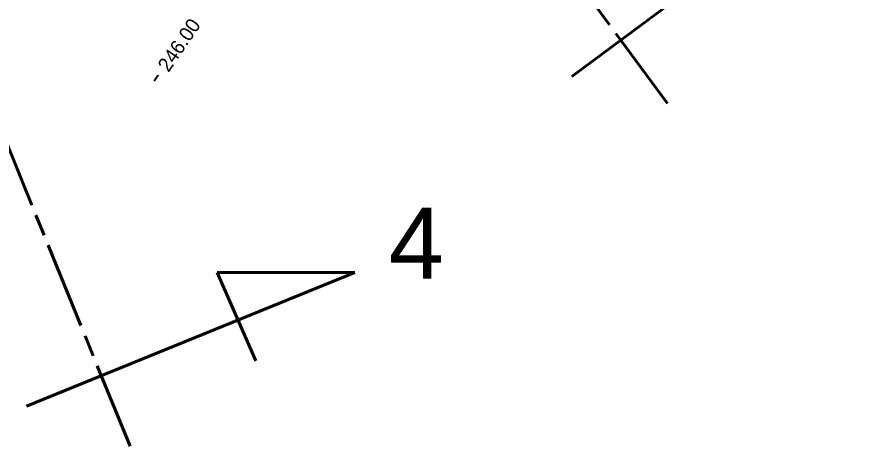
# Model space of a CAD drawing. Header units: metres. Extents: x 708931 to 723899, y 5405153 to 5413472.
# Drawn here: x 710281.3 to 710517.1, y 5411929.8 to 5412050.5 of the extents above; entities that cross this region are included whole.
import ezdxf

# ---------------------------------------------------------------- set-up
doc = ezdxf.new("R2010")
doc.units = ezdxf.units.M
doc.header["$LTSCALE"] = 12.7
doc.header["$MEASUREMENT"] = 0
doc.linetypes.add('ACAD_ISO08W100', pattern=[36, 24, -3, 6, -3])
doc.layers.add('CONT-MNR1', color=251, linetype='Continuous')
doc.layers.add('corte', color=214, linetype='ACAD_ISO08W100', lineweight=40)

msp = doc.modelspace()

# ---------------------------------------------------------------- linework, layer by layer
at = {"layer": 'CONT-MNR1', "elevation": 246, "flags": 128}
msp.add_lwpolyline([(710321.02, 5412034.04), (710320.91, 5412033.88), (710320.25, 5412032.92), (710319.89, 5412032.39)], dxfattribs=at)
at = {"layer": 'corte', "color": 6, "ltscale": 0.08}
for p, q in [((710313.11, 5411929.81), (710168.78, 5412284.24)), ((710464.06, 5412026.15, -5), (710292.91, 5412258.25, -5))]:
    msp.add_line(p, q, dxfattribs=at)
at = {"layer": 'corte', "color": 6, "elevation": -5}
msp.add_lwpolyline([(710437.2, 5412033.68), (710517.11, 5412093.17), (710479.68, 5412083.47), (710496.41, 5412062.16)], dxfattribs=at)
at = {"layer": 'corte', "color": 6}
msp.add_lwpolyline([(710284.03, 5411941.04), (710376.3, 5411978.62), (710337.63, 5411978.6), (710348.49, 5411953.77)], dxfattribs=at)

# ---------------------------------------------------------------- texts
at = {"layer": 'CONT-MNR1', "insert": (710326.9, 5412042.54, 246), "char_height": 4, "attachment_point": 5, "rotation": 55.6406}
msp.add_mtext('{246.00}', dxfattribs=at)
at = {"layer": 'corte', "insert": (710385.74, 5411996.86), "char_height": 20, "width": 758.2044, "attachment_point": 1}
msp.add_mtext('{\\fArial|b0|i0|c0|p34;4}', dxfattribs=at)

doc.saveas('drawing.dxf')
